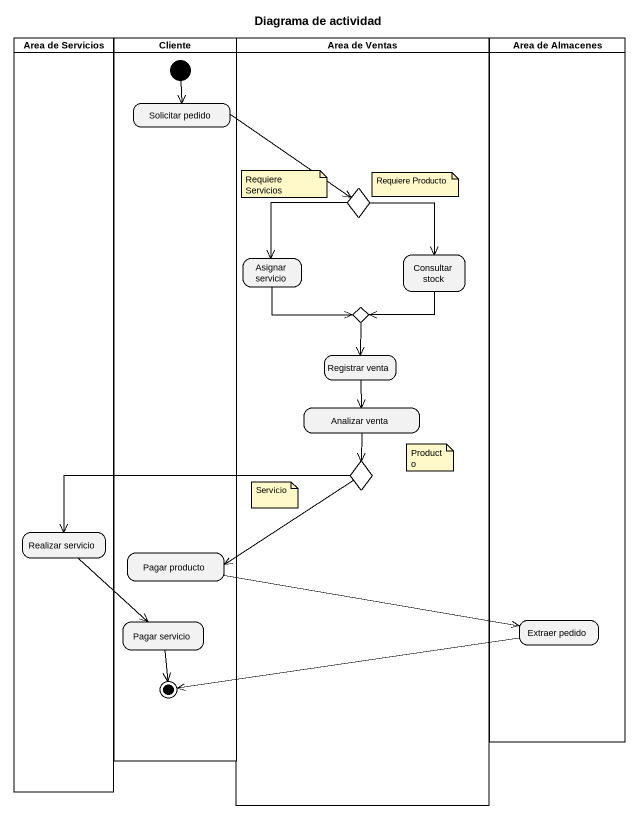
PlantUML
@startuml
title Diagrama de actividad
hide empty description
state "Area de Servicios" as Area_de_Servicios <<partition>> {
  state "Realizar servicio" as Realizar_servicio
}
state Cliente <<partition>> {
  state "Solicitar pedido" as Solicitar_pedido
  state "Pagar producto" as Pagar_producto
  state "Pagar servicio" as Pagar_servicio
  state final1 <<end>>
  [*] --> Solicitar_pedido
}
state "Area de Ventas" as Area_de_Ventas <<partition>> {
  state choice1 <<choice>>
  state "Asignar servicio" as Asignar_servicio
  state "Consultar stock" as Consultar_stock
  state choice2 <<choice>>
  state "Registrar venta" as Registrar_venta
  state "Analizar venta" as Analizar_venta
  state choice3 <<choice>>
}
state "Area de Almacenes" as Area_de_Almacenes <<partition>> {
  state "Extraer pedido" as Extraer_pedido
}
Solicitar_pedido -right-> choice1
choice1 --> Asignar_servicio
choice1 --> Consultar_stock
Asignar_servicio -right-> choice2
Consultar_stock -left-> choice2
choice2 --> Registrar_venta
Registrar_venta --> Analizar_venta
Analizar_venta --> choice3
choice3 -left-> Realizar_servicio
choice3 -left-> Pagar_producto
Realizar_servicio --> Pagar_servicio
Pagar_producto -right-> Extraer_pedido
Pagar_servicio --> final1
Extraer_pedido -left-> final1
note as N1
  Requiere Servicios
end note
note as N2
  Requiere Producto
end note
note as N3
  Producto
end note
note as N4
  Servicio
end note
@enduml
